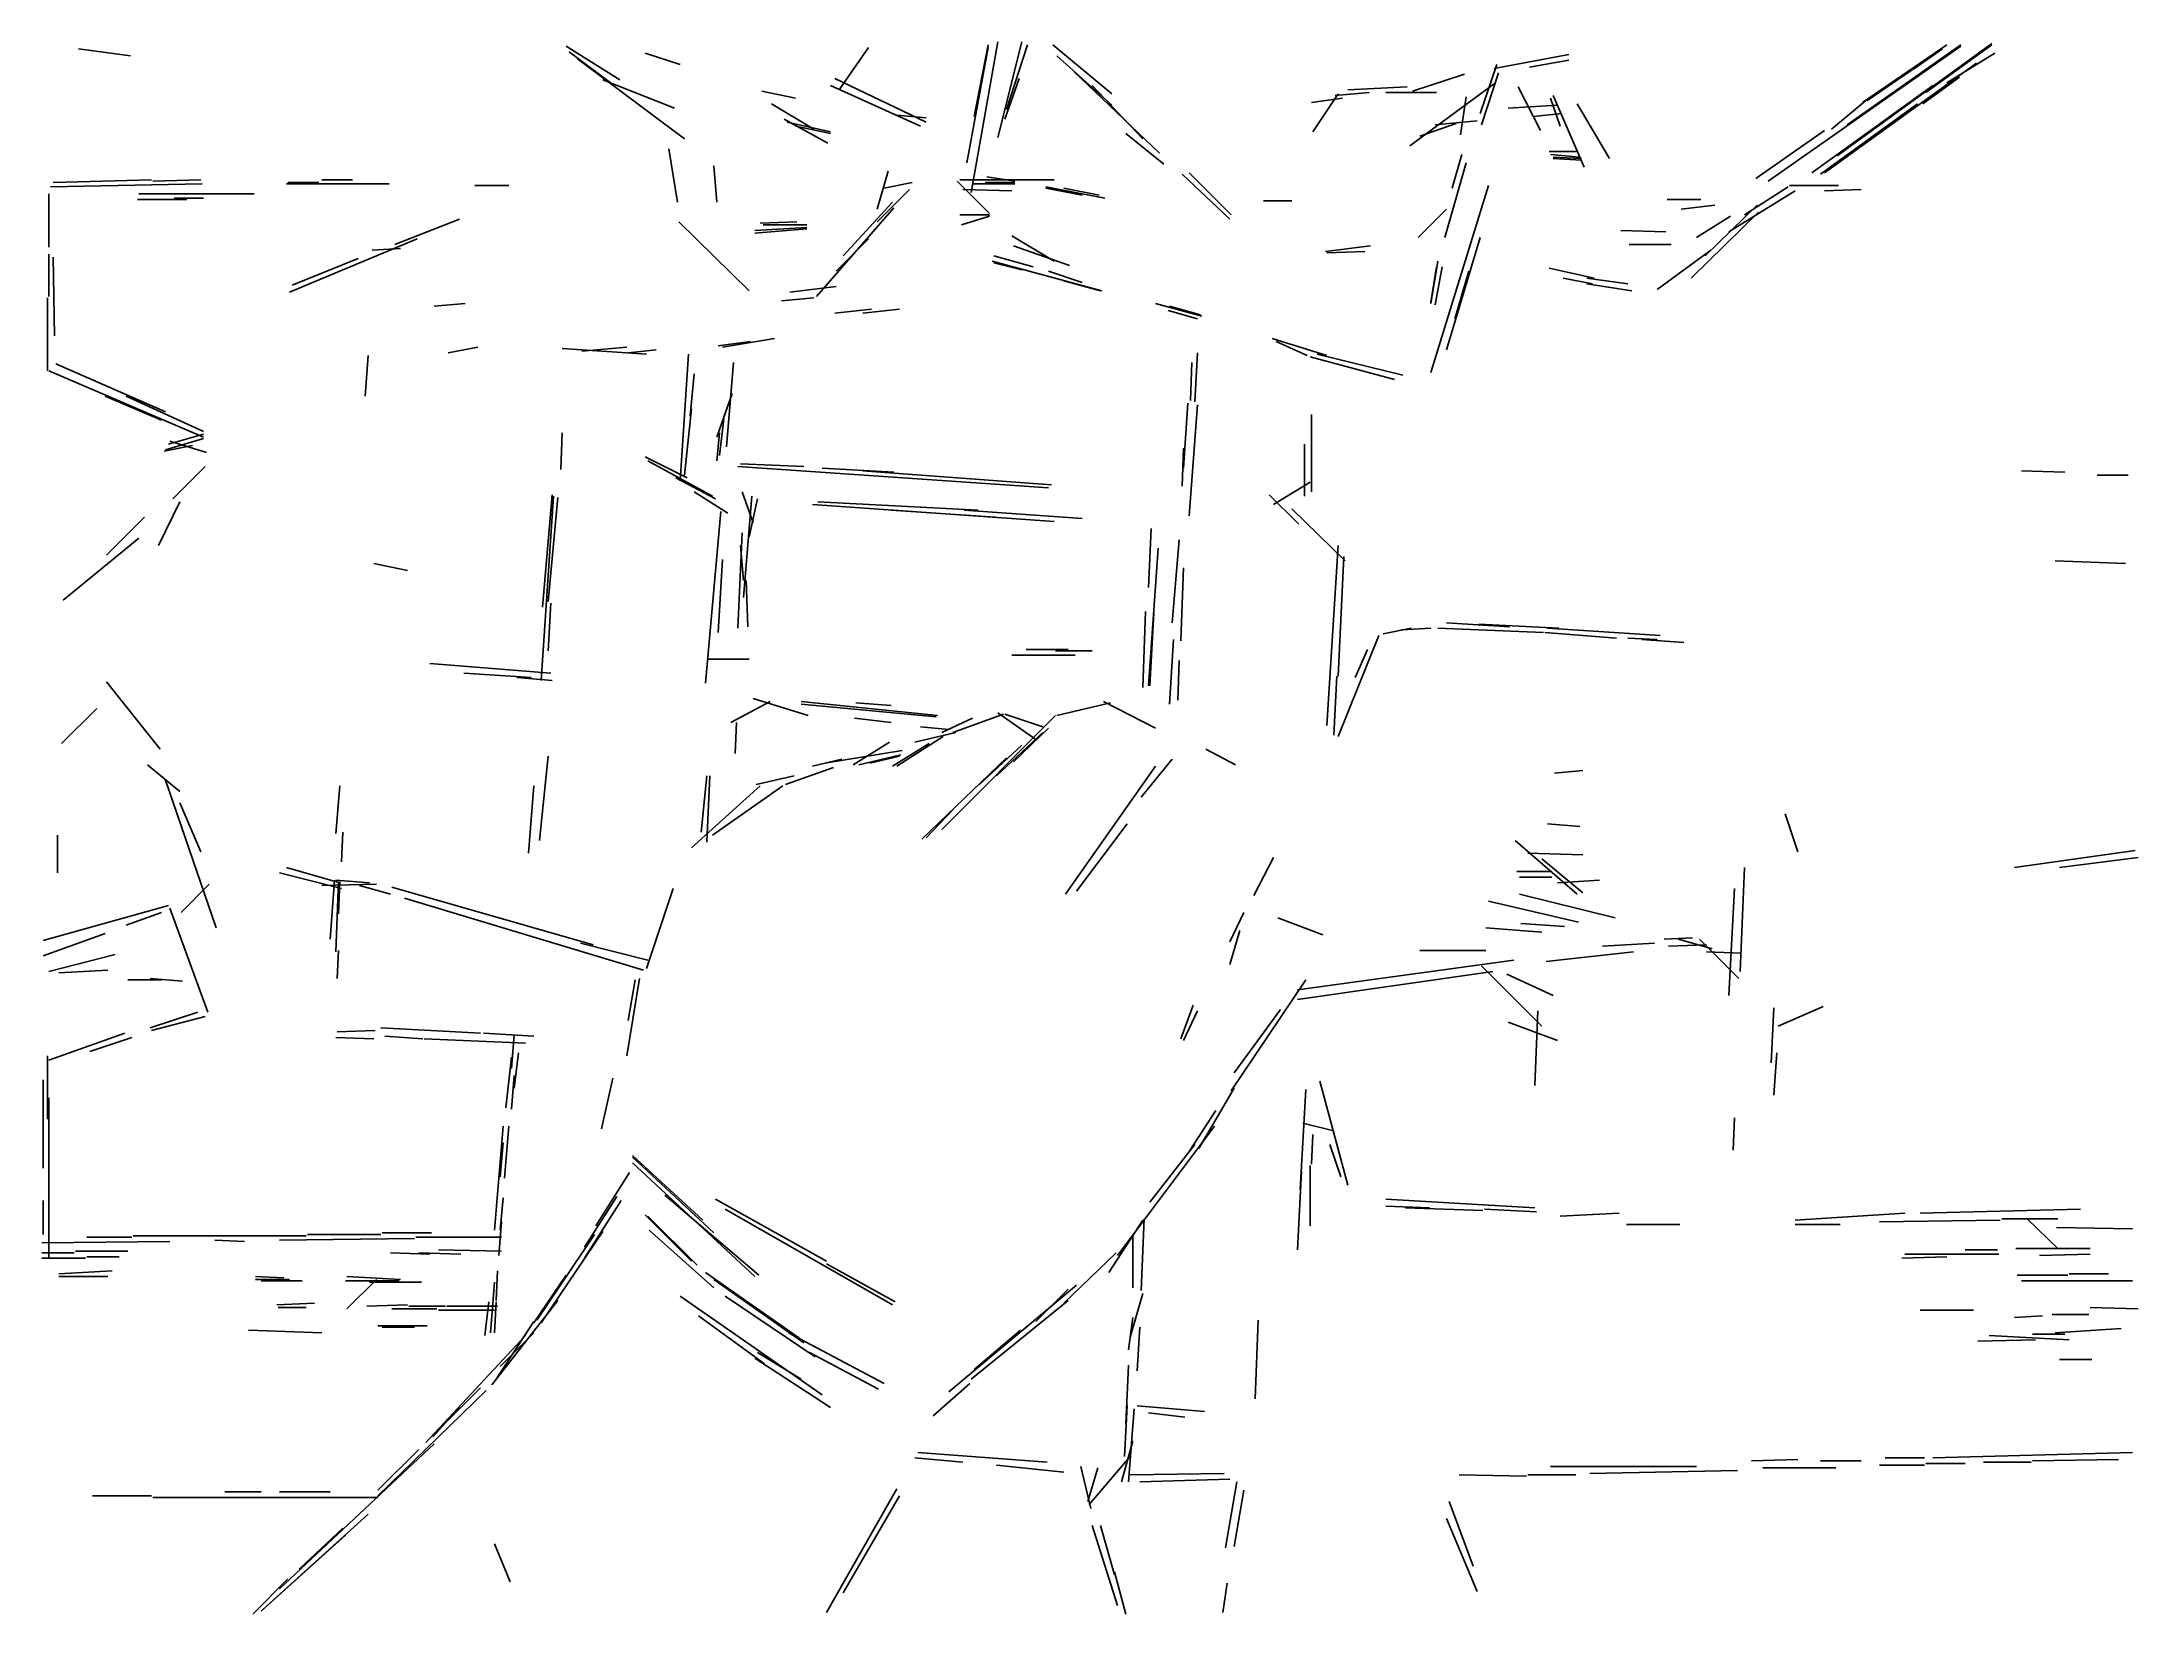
# Model space of a CAD drawing. Header units: metres. Extents: x 0 to 373, y 720 to 1000.
import ezdxf

# ---------------------------------------------------------------- set-up
doc = ezdxf.new("R2010")
doc.units = ezdxf.units.M
for name, color, linetype in [('BRIDGE', 6, 'Continuous'), ('CREASE', 3, 'Continuous'), ('CUT', 7, 'Continuous'), ('FOLD', 1, 'Continuous'), ('SLOT', 5, 'Continuous')]:
    doc.layers.add(name, color=color, linetype=linetype)

msp = doc.modelspace()

# ---------------------------------------------------------------- linework, layer by layer
at = {"layer": 'BRIDGE'}
for p, q in [((19.75, 975.25), (28.25, 975.5)), ((291.5, 970.25), (297.5, 971)), ((122.5, 879), (129.5, 882.75)), ((195.5, 865.75), (201, 872.5)), ((215.5, 848.25), (219, 855)), ((260.75, 825.75), (269.5, 822.5)), ((348.5, 790.75), (358.5, 790.75)), ((0, 783.75), (7.75, 783.75)), ((6, 785), (15.25, 785)), ((330.75, 783.75), (338.75, 784)), ((355.25, 784.25), (364.25, 784.5)), ((3, 780.5), (11.75, 780.5)), ((70.5, 774.5), (80.5, 774.5))]:
    msp.add_line(p, q, dxfattribs=at)
at = {"layer": 'CREASE'}
for p, q in [((93.25, 999.25), (102.75, 993.25)), ((141.75, 991.5), (147, 999)), ((171.5, 988), (175.25, 999.5)), ((179.75, 999.5), (190.25, 990.75)), ((6.5, 998.75), (15.75, 997.5)), ((93.75, 998.25), (101.75, 992.25)), ((95.25, 997), (114.25, 982.75)), ((107.25, 998), (113.5, 996)), ((180.5, 997.5), (190.25, 988.75)), ((255.75, 987.25), (258.75, 996)), ((264.5, 995.5), (271.5, 996.75)), ((317, 976.75), (344, 996.25)), ((338.75, 992.75), (347.25, 998)), ((141, 993.5), (157.25, 985.75)), ((171.25, 986.25), (173.75, 993.5)), ((186.75, 992.25), (195.75, 982.75)), ((256, 985.25), (259, 994.5)), ((262.5, 992), (266.5, 984.25)), ((334.5, 989), (341, 993.75)), ((128, 991.25), (134, 990)), ((129.75, 989), (137.25, 984.5)), ((226, 984), (230.5, 990.75)), ((230, 990.5), (236, 991)), ((239, 991), (248, 991)), ((260.75, 988.25), (269.5, 988.75)), ((273, 989), (278.75, 979.25)), ((316.25, 976.5), (333.5, 989)), ((132, 986.25), (139.75, 982)), ((132.5, 985.75), (140.25, 984)), ((245, 983.25), (251.5, 985.5)), ((247.75, 985.25), (255.25, 986)), ((265.25, 986.75), (270.25, 987.25)), ((111.5, 981), (113, 971.5)), ((192.75, 983.75), (199.5, 978.25)), ((119.5, 978), (120, 971.5)), ((204, 976.75), (211.5, 969.25)), ((249.5, 965.25), (253.25, 978.5)), ((1.5, 974.25), (28.5, 974.75)), ((43.5, 974.75), (61.75, 974.75)), ((49.75, 975.5), (55.25, 975.5)), ((148.5, 968), (154.25, 973.75)), ((149.75, 974), (154.75, 975)), ((162.75, 975.25), (168.5, 969.5)), ((163.25, 975.5), (180, 975.5)), ((163.75, 973.75), (172.5, 973.5)), ((165.5, 974.75), (173, 974.75)), ((167.75, 975), (173, 975)), ((168, 976), (173, 975.25)), ((178.5, 974.25), (189, 972.25)), ((181.75, 974), (188, 972.75)), ((202.75, 976.5), (211.25, 968.5)), ((300, 966.25), (311.75, 973.5)), ((302.75, 969.25), (310.5, 974.25)), ((310.75, 974.5), (319.5, 974.5)), ((317, 973.5), (323.5, 973.75)), ((17, 972), (25.75, 972)), ((23.5, 972.25), (28.75, 972.25)), ((137.75, 954.75), (151.5, 970.5)), ((244.75, 965.25), (249.75, 970.25)), ((293.25, 958), (305.25, 969.75)), ((62.75, 964), (74.25, 968.5)), ((113.25, 968), (125.75, 955.75)), ((126.75, 966.5), (136, 967)), ((126.75, 966), (136, 966.75)), ((127.75, 967.75), (134.25, 968)), ((128.25, 967.5), (136, 967.5)), ((172.5, 965.5), (180, 961)), ((280.75, 966.5), (288.75, 966.25)), ((1.25, 962.25), (1.25, 954.75)), ((2, 961.75), (2.25, 947.75)), ((44, 955.5), (66.75, 965)), ((58.75, 963), (63.75, 963.25)), ((141.25, 959.25), (147, 965)), ((172.75, 963.75), (182.75, 960.25)), ((228.25, 962.75), (236.25, 963.75)), ((228.5, 962.5), (235.25, 962.75)), ((249.75, 945.25), (255.75, 965.25)), ((282.25, 964), (289.75, 964)), ((287.25, 956), (296.75, 963)), ((44.5, 956.75), (56.25, 961.5)), ((169, 961), (188.5, 955.75)), ((169.25, 960.75), (174.25, 959.5)), ((251.25, 950.75), (253.75, 959.25)), ((270.5, 958), (275.75, 957)), ((131.5, 954), (137.25, 954.5)), ((133, 955.5), (141.25, 956.5)), ((181.75, 957.5), (188.25, 955.75)), ((274.75, 957), (282.75, 955.75)), ((69.75, 953), (75.25, 953.5)), ((141, 951.75), (147.5, 952.5)), ((146, 951.75), (152.5, 952.5)), ((198, 953.5), (206.25, 951.25)), ((121, 945.75), (130.25, 947.25)), ((218.75, 947.25), (228.5, 944.25)), ((57.5, 937), (58, 944.25)), ((92.5, 945.5), (107.5, 944.5)), ((96, 945), (104, 945.75)), ((104.25, 944.75), (109.25, 945.25)), ((120.25, 946), (126, 946.75)), ((205, 936), (205.5, 944.75)), ((219.5, 946.75), (225, 944.25)), ((225.5, 944), (240.5, 940)), ((1.25, 941.5), (28.75, 929.75)), ((115.25, 933.5), (116, 941)), ((121.75, 928), (123, 943)), ((204.25, 936.25), (204.5, 943)), ((11.25, 937), (21.25, 932.75)), ((15, 937), (28.75, 930.75)), ((114.25, 923), (115.5, 934.75)), ((120.5, 926.5), (121.25, 933)), ((204, 915.75), (205.5, 935.5)), ((225.75, 920), (225.75, 933.75)), ((21.75, 927.25), (26.75, 928.25)), ((22, 927.5), (28.75, 929.5)), ((92.25, 924), (92.5, 930.5)), ((120, 925.5), (120.5, 930.5)), ((224.5, 919.25), (224.5, 928.5)), ((23.25, 918.75), (29, 924.5)), ((107.25, 926.25), (114.75, 922.5)), ((123.75, 924.5), (179, 920.75)), ((124.25, 925), (135.5, 924.5)), ((112.75, 922.5), (119.75, 918.75)), ((219, 917.75), (225.5, 921.75)), ((352, 923.75), (359.75, 923.5)), ((365.5, 923), (371, 923)), ((20.75, 910.5), (24.5, 918.25)), ((88.75, 886.5), (91, 919.25)), ((137, 917.75), (180, 914.75)), ((218.25, 919.5), (223.5, 914.25)), ((222.25, 917), (231.75, 907.75)), ((11.5, 908.75), (18.25, 915.5)), ((151, 916.75), (169.5, 915.5)), ((3.75, 900.75), (17.25, 911.75)), ((59, 907.25), (65, 906)), ((202.5, 893.5), (203, 906.5)), ((358, 907.75), (370.5, 907.25)), ((125.25, 904.25), (125.5, 896)), ((90, 891.75), (90.5, 900.25)), ((238.5, 894.75), (243.5, 895.75)), ((241.75, 895.5), (247, 895.75)), ((248.25, 895.75), (267, 895)), ((267.25, 895), (280, 894)), ((172.5, 891), (183.75, 891)), ((175, 892), (182.5, 892)), ((180.25, 891.75), (186.75, 891.75)), ((200.5, 882.25), (201.25, 893.75)), ((230.5, 876.5), (237.75, 894.5)), ((282, 894), (287.25, 893.75)), ((284.5, 893.75), (292, 893.25)), ((75, 887.75), (87, 887)), ((118.5, 890.25), (125.75, 890.25)), ((202, 883), (202.25, 890)), ((229.75, 876.75), (230.25, 887.25)), ((11.5, 886.25), (21, 874.25)), ((84.5, 887), (90.75, 886.5)), ((3.5, 875.25), (9.75, 881.5)), ((126.5, 883.25), (136.25, 880.25)), ((135, 882.75), (159.25, 880.25)), ((135, 882.25), (159, 880)), ((160, 860), (180.25, 880.25)), ((162, 877.25), (171, 880.5)), ((170, 880.75), (176.75, 876)), ((171.25, 880.5), (178, 878.25)), ((180.5, 880.25), (190, 882.5)), ((188.75, 882.75), (198, 878)), ((123.25, 873.5), (123.5, 879)), ((152, 871.25), (160.25, 876.5)), ((155.25, 875.5), (162.5, 877.25)), ((156.25, 878.25), (161.25, 877.75)), ((169.75, 869.5), (178, 877.25)), ((172.75, 872), (179, 878)), ((88.5, 858), (90, 873)), ((137, 871.25), (142.25, 872.5)), ((144.25, 871.5), (150.75, 875.5)), ((145.25, 871.5), (152.75, 873.25)), ((147.25, 871.75), (152.5, 873)), ((151.25, 871.25), (157.75, 875.25)), ((166.75, 868), (174.25, 875)), ((207, 874.25), (212.25, 871.5)), ((22, 868.75), (31, 842.5)), ((118.25, 857.75), (118.75, 869.5)), ((132.25, 868), (140.75, 871)), ((24.5, 864.75), (28.25, 856)), ((157.25, 858.5), (162, 863.5)), ((310, 862.75), (312.25, 856)), ((53.25, 854.25), (53.5, 859.5)), ((184, 849), (193, 861)), ((262, 858), (273, 848.5)), ((264.25, 855.75), (274, 855.5)), ((266.75, 854.75), (274, 848.75)), ((358.75, 853.25), (372.75, 855)), ((24.75, 845.25), (29.75, 850.25)), ((42.25, 852.25), (53.25, 849.5)), ((43.5, 853.25), (53, 850.5)), ((49.75, 850), (59.5, 850.25)), ((51.25, 840.5), (52, 851)), ((52.25, 838.25), (52.75, 850.75)), ((56.5, 850), (62, 848.5)), ((269.5, 850.5), (277, 851)), ((302, 834.75), (302.75, 853.25)), ((64.5, 847.75), (107, 835)), ((107.5, 835.25), (112.25, 849.5)), ((15, 843), (21.25, 845.25)), ((219.75, 844.25), (227.75, 841.25)), ((256.75, 842.5), (266.75, 841.75)), ((0.25, 837.5), (11.25, 841.5)), ((95.75, 839.75), (107.75, 836.75)), ((211.25, 836), (213, 842)), ((289.25, 839.25), (296, 839.5)), ((291, 840.5), (297, 838.75)), ((294.75, 840.5), (301.75, 833.5)), ((3, 834.5), (11.75, 835)), ((52.5, 833.5), (52.75, 838.5)), ((245, 838.5), (256.75, 838.5)), ((267.5, 836.5), (283, 838.25)), ((296, 838.25), (302.25, 838)), ((104, 819.75), (106.25, 833.5)), ((211.5, 813.5), (224.75, 833.25)), ((223.25, 829.75), (258, 834.75)), ((260.5, 834.25), (268.75, 830.5)), ((203, 822.5), (205.5, 827.75)), ((308.75, 825), (316.75, 828.5)), ((19.25, 824.75), (27.75, 827.5)), ((19.5, 824.25), (29, 826.75)), ((8.5, 820.5), (16, 823)), ((52.25, 823), (59, 822.75)), ((61, 823.25), (67.75, 822.75)), ((68, 822.75), (86, 822)), ((78.5, 823.75), (87.5, 823.25)), ((84, 814), (84.75, 820.25)), ((308, 812.75), (308.5, 820.25)), ((1, 808.5), (1, 819.75)), ((83.5, 810.25), (84, 816.25)), ((99.5, 806.75), (101.5, 815.75)), ((205.75, 803.25), (212, 814)), ((227.25, 815.25), (232.25, 796.75)), ((1.25, 783.75), (1.25, 812.25)), ((82.25, 798), (83, 807.25)), ((191.25, 784.25), (208.5, 807.25)), ((224.25, 807.75), (229.5, 806.5)), ((300.75, 803), (301, 808.75)), ((105, 802), (117.5, 790.5)), ((225.5, 789.5), (225.5, 800.25)), ((81.5, 788.75), (82, 794.5)), ((96.5, 785.75), (102.25, 794.75)), ((96.5, 783.75), (103, 794)), ((110.75, 795), (127.5, 780.75)), ((81.25, 784.25), (81.75, 790.25)), ((107.25, 791.5), (115.5, 783.25)), ((189.75, 781.25), (195.75, 790.5)), ((195.5, 778), (196, 790.75)), ((239, 793), (246.75, 792.75)), ((242.5, 792.75), (256.25, 792.25)), ((256.5, 792.5), (265.75, 792)), ((326.75, 790.25), (348.25, 790.5)), ((353, 790.75), (358.5, 785.5)), ((30.75, 787), (36, 786.75)), ((42.25, 787), (66.25, 787.25)), ((88.75, 772.25), (99.75, 788.5)), ((194, 778.5), (194, 787.75)), ((281.75, 789.75), (291.25, 789.75)), ((311.75, 789.75), (319.75, 789.75)), ((67, 784.75), (74.5, 784.5)), ((70.5, 785.25), (81.75, 785)), ((181.75, 775.75), (191, 784.75)), ((342, 785.25), (347.75, 785.25)), ((54, 779.75), (63.5, 779.75)), ((58.25, 779.5), (67.5, 779.5)), ((79.75, 770.5), (80.5, 779.5)), ((80.75, 776.25), (81, 781.5)), ((139.5, 782.75), (151.75, 776)), ((78.75, 770), (79.5, 776)), ((80, 761.25), (91.75, 776.25)), ((80.5, 770.5), (80.75, 776)), ((165.25, 762.25), (182.5, 776.25)), ((193.5, 769.75), (195.75, 777.5)), ((59.75, 771.75), (68.5, 771.75)), ((62.25, 774.75), (70.25, 774.75)), ((72, 775.25), (81, 775.25)), ((80.75, 762.25), (87.5, 772.5)), ((116.75, 773.5), (128.5, 765)), ((215.75, 758.75), (216.25, 772.75)), ((334, 774.5), (343.5, 774.5)), ((364.25, 775), (372.75, 774.75)), ((81.5, 764.5), (87.5, 770.5)), ((194.75, 763.75), (195.25, 771.5)), ((126.75, 766), (140.25, 757.25)), ((127.25, 767), (135, 762.25)), ((136.5, 767), (148.75, 760.5)), ((71, 753.75), (78, 760.75)), ((158.5, 755.75), (165, 761.5)), ((59.75, 741.5), (79, 760.25)), ((69.5, 752), (74.25, 757.25)), ((193.25, 744), (194.25, 757)), ((196.75, 756.25), (203.25, 755.5)), ((42.25, 725), (69.75, 750.75)), ((59.75, 742.5), (67, 749.75)), ((192, 744), (194, 751.25)), ((155.25, 748.25), (163.75, 747.5)), ((169.75, 747), (181.75, 745.75)), ((184.75, 746.75), (186.5, 739.25)), ((186, 740.5), (187.75, 746.5)), ((186.25, 740), (193.5, 748.5)), ((275.25, 745.5), (301.5, 746)), ((304, 747.75), (312.25, 748)), ((306, 746.5), (319, 746.5)), ((326.75, 747), (334.75, 747)), ((335, 747.25), (342, 747.25)), ((345.25, 747.5), (353.75, 747.5)), ((354, 747.75), (369.25, 748)), ((195.25, 744), (211.25, 744.5)), ((212, 732.5), (213.75, 742.5)), ((264.25, 745.25), (272.75, 745.25)), ((9, 741.5), (19.5, 741.5)), ((39.25, 721.25), (58, 738.25)), ((142.5, 724.25), (152.5, 741.5)), ((250.25, 740.5), (254.5, 729)), ((39, 721), (54, 734.5)), ((186.75, 736.25), (191.25, 722)), ((188.25, 736.25), (190.75, 727.5)), ((249.75, 737.5), (255.25, 724.5)), ((80.5, 733), (83.25, 726.25)), ((190.75, 728), (192.75, 720.5)), ((210, 720.75), (210.75, 726))]:
    msp.add_line(p, q, dxfattribs=at)
at = {"layer": 'CUT'}
for p, q in [((165.25, 973.25), (170, 1000)), ((170, 983), (174.25, 1000)), ((307, 975.25), (341.25, 999.25)), ((319.25, 979.75), (346.75, 999.75)), ((321, 985.25), (341.25, 999.5)), ((335, 991), (346.75, 999.5)), ((99.75, 993.25), (112.5, 988.25)), ((243.25, 981.5), (258.5, 992.75)), ((314.75, 976.75), (336.25, 992.25)), ((268.75, 990.5), (274.25, 977.75)), ((17.25, 973), (37.75, 973)), ((247, 941.25), (257.25, 974.5)), ((295.75, 962), (305, 971)), ((247, 953.5), (248.25, 961)), ((268, 959.75), (276, 958)), ((89, 899.5), (90.75, 919.5)), ((124.75, 901.25), (126.25, 919.25)), ((138, 918.25), (166.5, 916.75)), ((164, 916.75), (185, 915.25)), ((123.75, 895.75), (124.5, 912.75)), ((196.75, 885.5), (198.5, 910)), ((201, 896.75), (202.25, 911.5)), ((120.25, 895), (121, 908)), ((197, 885.5), (197.75, 898.5)), ((139.25, 871.75), (153, 874)), ((115.5, 856.75), (127.75, 867.75)), ((0.25, 840.25), (22.5, 846.5)), ((257.25, 847.25), (273.25, 843.5)), ((262.75, 848.5), (279.75, 844.25)), ((300, 830.5), (301, 849.5)), ((22.75, 846), (29.5, 827.5)), ((263, 843.25), (270.75, 842.75)), ((277.5, 839.25), (286.75, 839.75)), ((1.25, 834.75), (13, 837.75)), ((223.25, 831.5), (261.75, 836.75)), ((256, 835.75), (266.75, 825)), ((265.5, 814.5), (266, 827.75)), ((98.5, 789.5), (104.5, 799)), ((119.75, 794.25), (139.5, 783.25)), ((0, 786.5), (22.75, 786.75)), ((66.5, 787.5), (81.75, 787.5)), ((108, 788.75), (119.5, 778.5)), ((358.25, 789.25), (371.75, 789)), ((331.25, 784.5), (348, 784.5)), ((351, 785.5), (364.25, 785.5)), ((3, 781), (12.5, 781.5)), ((54.25, 780.5), (63.75, 780)), ((118, 781.25), (134.75, 769.5)), ((351.25, 780.75), (360.25, 780.75)), ((352, 779.75), (371.75, 779.75)), ((113.5, 777), (138.75, 759.5)), ((121.5, 777), (137.5, 766.25)), ((68.25, 751), (86, 770)), ((346.25, 770), (360.5, 769.25)), ((358, 770.5), (369.75, 771.25)), ((155.75, 749.25), (178.75, 747.5)), ((19.75, 741.25), (59.75, 741.25)), ((45.75, 728.5), (53.5, 735.75))]:
    msp.add_line(p, q, dxfattribs=at)
at = {"layer": 'FOLD'}
for p, q in [((164.5, 978.5), (168.25, 999)), ((165.75, 986.75), (168.25, 999.5)), ((323.75, 989.25), (338.75, 999.5)), ((258.25, 995.25), (271.5, 997.75)), ((324.5, 989.5), (335.75, 997.25)), ((333, 995.25), (338, 998.75)), ((140.25, 992.25), (156.25, 985)), ((183.5, 994.75), (198.75, 980.25)), ((232.25, 991.5), (242.75, 992)), ((243.75, 991.25), (253, 994.25)), ((318.25, 984.5), (324.25, 989.5)), ((304.75, 975.75), (317, 984.25)), ((250.75, 974), (252.5, 980)), ((1.25, 973), (1.25, 963.5)), ((2, 975), (19.5, 975.5)), ((142.5, 962), (151.25, 971.5)), ((289, 972), (295, 972)), ((274.75, 958), (282, 957)), ((1, 941.5), (1, 954.5)), ((113.5, 922), (115, 944.5)), ((226.75, 944.5), (242, 940.75)), ((2.5, 942.75), (22, 934.25)), ((120, 929.75), (122.75, 937.5)), ((203, 924.25), (203.75, 935.75)), ((107.75, 925.5), (119.25, 919.25)), ((202.75, 921), (203, 927.75)), ((138.75, 924.25), (151.5, 923.5)), ((146, 923.75), (179.5, 921.25)), ((90, 900.5), (91.75, 919)), ((118, 886), (120.75, 916.5)), ((196.75, 903), (197.25, 913.5)), ((228.5, 878.5), (230.5, 910.5)), ((230.5, 887.25), (231.5, 908.5)), ((195.75, 885.25), (196.25, 898.75)), ((249.75, 896.75), (261, 896)), ((255.5, 896.5), (269.75, 895.75)), ((267.75, 895.75), (287.75, 894.5)), ((69, 889.5), (90.5, 887.75)), ((156.5, 858.25), (171.5, 872.75)), ((117.25, 859.5), (118.25, 869.5)), ((182, 848.5), (198, 871.25)), ((269, 870), (274, 870.5)), ((52.25, 859.25), (53, 867.75)), ((86.5, 855.75), (87.5, 867.75)), ((119.25, 859), (131.75, 867.75)), ((350.75, 853.25), (372.25, 856.25)), ((62.25, 849.75), (98, 839.5)), ((211.25, 840), (213.75, 845.25)), ((288.5, 840.5), (293.5, 840.75)), ((104.25, 826), (105.5, 833.25)), ((212, 816.75), (220.25, 828)), ((307.5, 818.5), (308, 828.25)), ((60.25, 824.75), (78, 823.75)), ((1.25, 819), (14.75, 823.75)), ((82.5, 810.5), (83.5, 819.5)), ((0.25, 799.75), (0.25, 815.5)), ((223.75, 796), (224.75, 813.75)), ((204, 802.75), (208.75, 810)), ((80.5, 788.75), (82, 807.25)), ((81.5, 798.25), (82, 804.25)), ((105, 801.75), (119.5, 788.25)), ((197, 793.75), (205, 804)), ((105, 800.75), (126.75, 780.5)), ((223.25, 785.25), (224, 799.25)), ((0.25, 788), (0.25, 794)), ((239, 794.25), (265.5, 792.75)), ((107.75, 791.25), (116.5, 782.5)), ((121.5, 792.5), (151.25, 775.5)), ((270, 791.25), (280.5, 791.75)), ((311.75, 790.5), (331.25, 791.75)), ((334, 791.75), (362.5, 792.5)), ((8, 787.5), (16, 787.5)), ((16.25, 787.75), (47, 787.75)), ((47.25, 788), (60.25, 788)), ((60.5, 788.25), (69.25, 788.25)), ((88, 772.75), (98.25, 788)), ((87.5, 772.25), (93.25, 780.75)), ((119.5, 780), (135.5, 768.75)), ((161.25, 760), (184, 779)), ((176.75, 772.5), (182.5, 778.25)), ((193.25, 767.5), (194, 773.25)), ((36.75, 771), (49.75, 770.5)), ((132.75, 770.5), (149.75, 761.5)), ((165.75, 764), (174, 771)), ((344.25, 769), (354.5, 769.25)), ((192.75, 754.25), (193.25, 764.75)), ((192.5, 748.5), (193, 757.5)), ((194.75, 757.5), (206.75, 756.5)), ((336.25, 748.25), (371.75, 749.25)), ((193.5, 745.25), (210.25, 745.5)), ((268.25, 746.75), (294.25, 746.75)), ((316.25, 747.75), (323.5, 747.75)), ((327.75, 748.25), (334.75, 748.25)), ((32.5, 742.25), (39, 742.25)), ((42.25, 742.25), (51.25, 742.25)), ((139.5, 720.75), (152, 742.75)), ((210.5, 732.25), (212.5, 744)), ((252, 745.25), (264, 745)), ((37.5, 720.5), (43.75, 726.75))]:
    msp.add_line(p, q, dxfattribs=at)
at = {"layer": 'SLOT'}
for p, q in [((225.75, 989.25), (231.25, 990)), ((252.25, 983.5), (253.25, 990.25)), ((268.25, 990), (270, 985)), ((134, 985), (140.25, 983.75)), ((152, 987), (157.25, 986.5)), ((268, 980.5), (273, 980.5)), ((148.5, 970.25), (150.5, 977)), ((268.25, 980), (273.5, 979.5)), ((268.75, 979.5), (273.75, 979.25)), ((268.75, 979.25), (273.75, 979)), ((43.75, 975), (49.25, 975)), ((77, 974.5), (83, 974.5)), ((178.5, 974), (185, 972.75)), ((163.25, 969.25), (168.5, 969.25)), ((217.25, 971.75), (222.25, 971.75)), ((163.5, 967.5), (168.5, 969)), ((294.25, 965.25), (300.25, 969)), ((169.25, 962), (176.25, 960)), ((179, 959.25), (185, 957.25)), ((247, 953.75), (248, 960)), ((247.75, 953.25), (249, 960)), ((200.25, 952.25), (205.5, 950.75)), ((200.5, 953), (206, 951.5)), ((72.25, 944.75), (77.5, 945.75)), ((22.5, 928.5), (28.75, 930.25)), ((22.75, 929), (29.25, 927)), ((116, 920), (122, 916.25)), ((124.5, 920), (126.5, 914.5)), ((125.75, 912), (127.25, 918.75)), ((124.25, 910.5), (124.75, 904.25)), ((233.5, 887), (235.75, 892)), ((144.5, 879.75), (151, 879)), ((144.75, 882.5), (151, 882)), ((160, 877.25), (165.5, 879.75)), ((18.75, 871.5), (24.5, 866.75)), ((127, 868), (133.75, 869.5)), ((2.75, 859), (2.75, 852.25)), ((267.75, 861), (273.5, 860.5)), ((52.25, 851), (58.25, 850.5)), ((52.75, 845), (53, 850.75)), ((262.25, 852.5), (268.5, 852.5)), ((262.75, 851.5), (268.5, 851.5)), ((15.25, 833.25), (21.25, 833.25)), ((19.25, 833.5), (25, 833)), ((202.5, 822.75), (204.75, 828.75)), ((52.5, 824), (59.25, 824.25)), ((83.5, 817.5), (84, 823.5)), ((225.75, 800.5), (226, 805.75)), ((229, 804), (231, 798.25)), ((0, 784.75), (5.75, 784.75)), ((8, 784), (13.75, 784)), ((62, 784.75), (69, 784.5)), ((38, 780.5), (43, 780.25)), ((38, 780), (44, 780)), ((39, 779.75), (46.25, 779.75)), ((54.25, 774.75), (59.5, 780)), ((360.5, 781), (367.5, 781)), ((41.75, 775.5), (48.5, 775.75)), ((57.75, 775.25), (65, 775.5)), ((42, 775), (47, 775)), ((65.25, 775.25), (71.75, 775.25)), ((350.75, 773.25), (355.75, 773.5)), ((357.5, 773.75), (364, 773.75)), ((60.5, 771.5), (66.25, 771.5)), ((354, 770.25), (359.75, 770.25)), ((358.75, 765.75), (364.5, 765.75))]:
    msp.add_line(p, q, dxfattribs=at)

doc.saveas('drawing.dxf')
